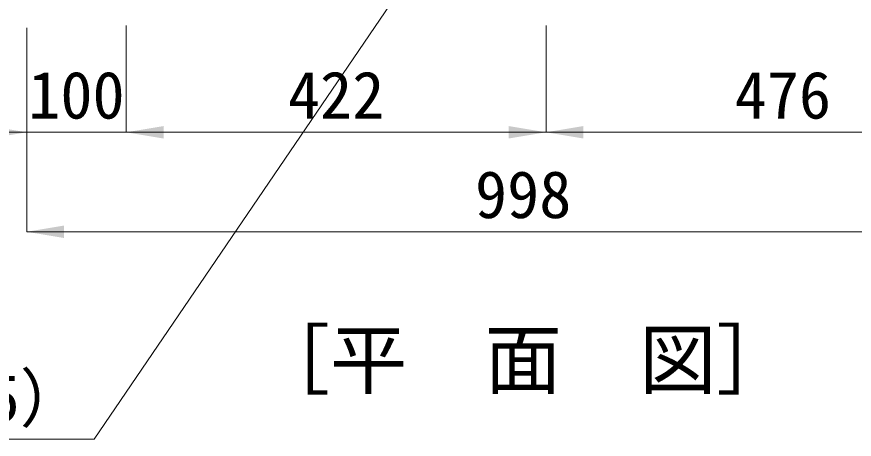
# Model space of a CAD drawing. Units: millimetres at full size. Extents: x 50430 to 75195, y -63423 to -40900.
# Drawn here: x 65876 to 66717, y -51904 to -51480 of the extents above; entities that cross this region are included whole.
import ezdxf
from ezdxf.enums import TextEntityAlignment as Align

# ---------------------------------------------------------------- set-up
doc = ezdxf.new("R2010")
doc.units = ezdxf.units.MM
doc.header["$LTSCALE"] = 30
doc.layers.add('0_2', color=7, linetype='Continuous', lineweight=13)
doc.layers.add('寸法線', color=7, linetype='Continuous', lineweight=9)
doc.styles.add('ＭＳ ゴシック', font='')
doc.styles.get('ＭＳ ゴシック').set_extended_font_data('MS Gothic')

# ---------------------------------------------------------------- blocks, each defined once
blk = doc.blocks.new('filled_arrow')
at = {"color": 0, "linetype": 'Continuous', "lineweight": -2}
blk.add_solid([(7.5, 1.25), (0, 0), (7.5, -1.25)], dxfattribs=at)

msp = doc.modelspace()

# ---------------------------------------------------------------- linework, layer by layer
at = {"layer": '寸法線'}
for p, q in [((65985.69, -51488.38), (65985.69, -51595.65)), ((65985.69, -51488.38), (65985.69, -51595.65)), ((66407.69, -51488.38), (66407.69, -51595.65)), ((66407.69, -51488.38), (66407.69, -51595.65)), ((65885.69, -51490.65), (65885.69, -51695.65)), ((65885.69, -51490.65), (65885.69, -51595.65)), ((65810.69, -51595.65), (66060.69, -51595.65)), ((65985.69, -51595.65), (66407.69, -51595.65)), ((66407.69, -51595.65), (66883.69, -51595.65)), ((65885.69, -51695.65), (66883.69, -51695.65))]:
    msp.add_line(p, q, dxfattribs=at)
msp.add_lwpolyline([(66256.72, -51458.38), (65953.5, -51904.2), (64953.65, -51904.2)], dxfattribs=at)

# ---------------------------------------------------------------- block references
at = {"layer": '寸法線', "xscale": 5, "yscale": 5, "rotation": 180}
for p in [(65885.69, -51595.65), (66407.69, -51595.65)]:
    msp.add_blockref('filled_arrow', p, dxfattribs=at)
at = {"layer": '寸法線', "xscale": 5, "yscale": 5}
for p in [(65985.69, -51595.65), (65985.69, -51595.65), (66407.69, -51595.65), (65885.69, -51695.65)]:
    msp.add_blockref('filled_arrow', p, dxfattribs=at)

# ---------------------------------------------------------------- texts
at = {"layer": '0_2', "style": 'ＭＳ ゴシック'}
msp.add_text('［平\u3000面\u3000図］', height=56.96, dxfattribs=at).set_placement((66384.69, -51795.65), align=Align.TOP_CENTER)
at = {"layer": '寸法線', "style": 'ＭＳ ゴシック'}
for s, p in [('100', (65935.69, -51558.15)), ('422', (66196.69, -51558.15)), ('476', (66645.69, -51558.15)), ('998', (66384.69, -51658.15))]:
    msp.add_text(s, height=47.47, dxfattribs=at).set_placement(p, align=Align.MIDDLE_CENTER)
msp.add_text('ボルト固定式グレ－チング（T-25）', height=47.47, dxfattribs=at).set_placement((65943.5, -51839.12), align=Align.TOP_RIGHT)

doc.saveas('drawing.dxf')
